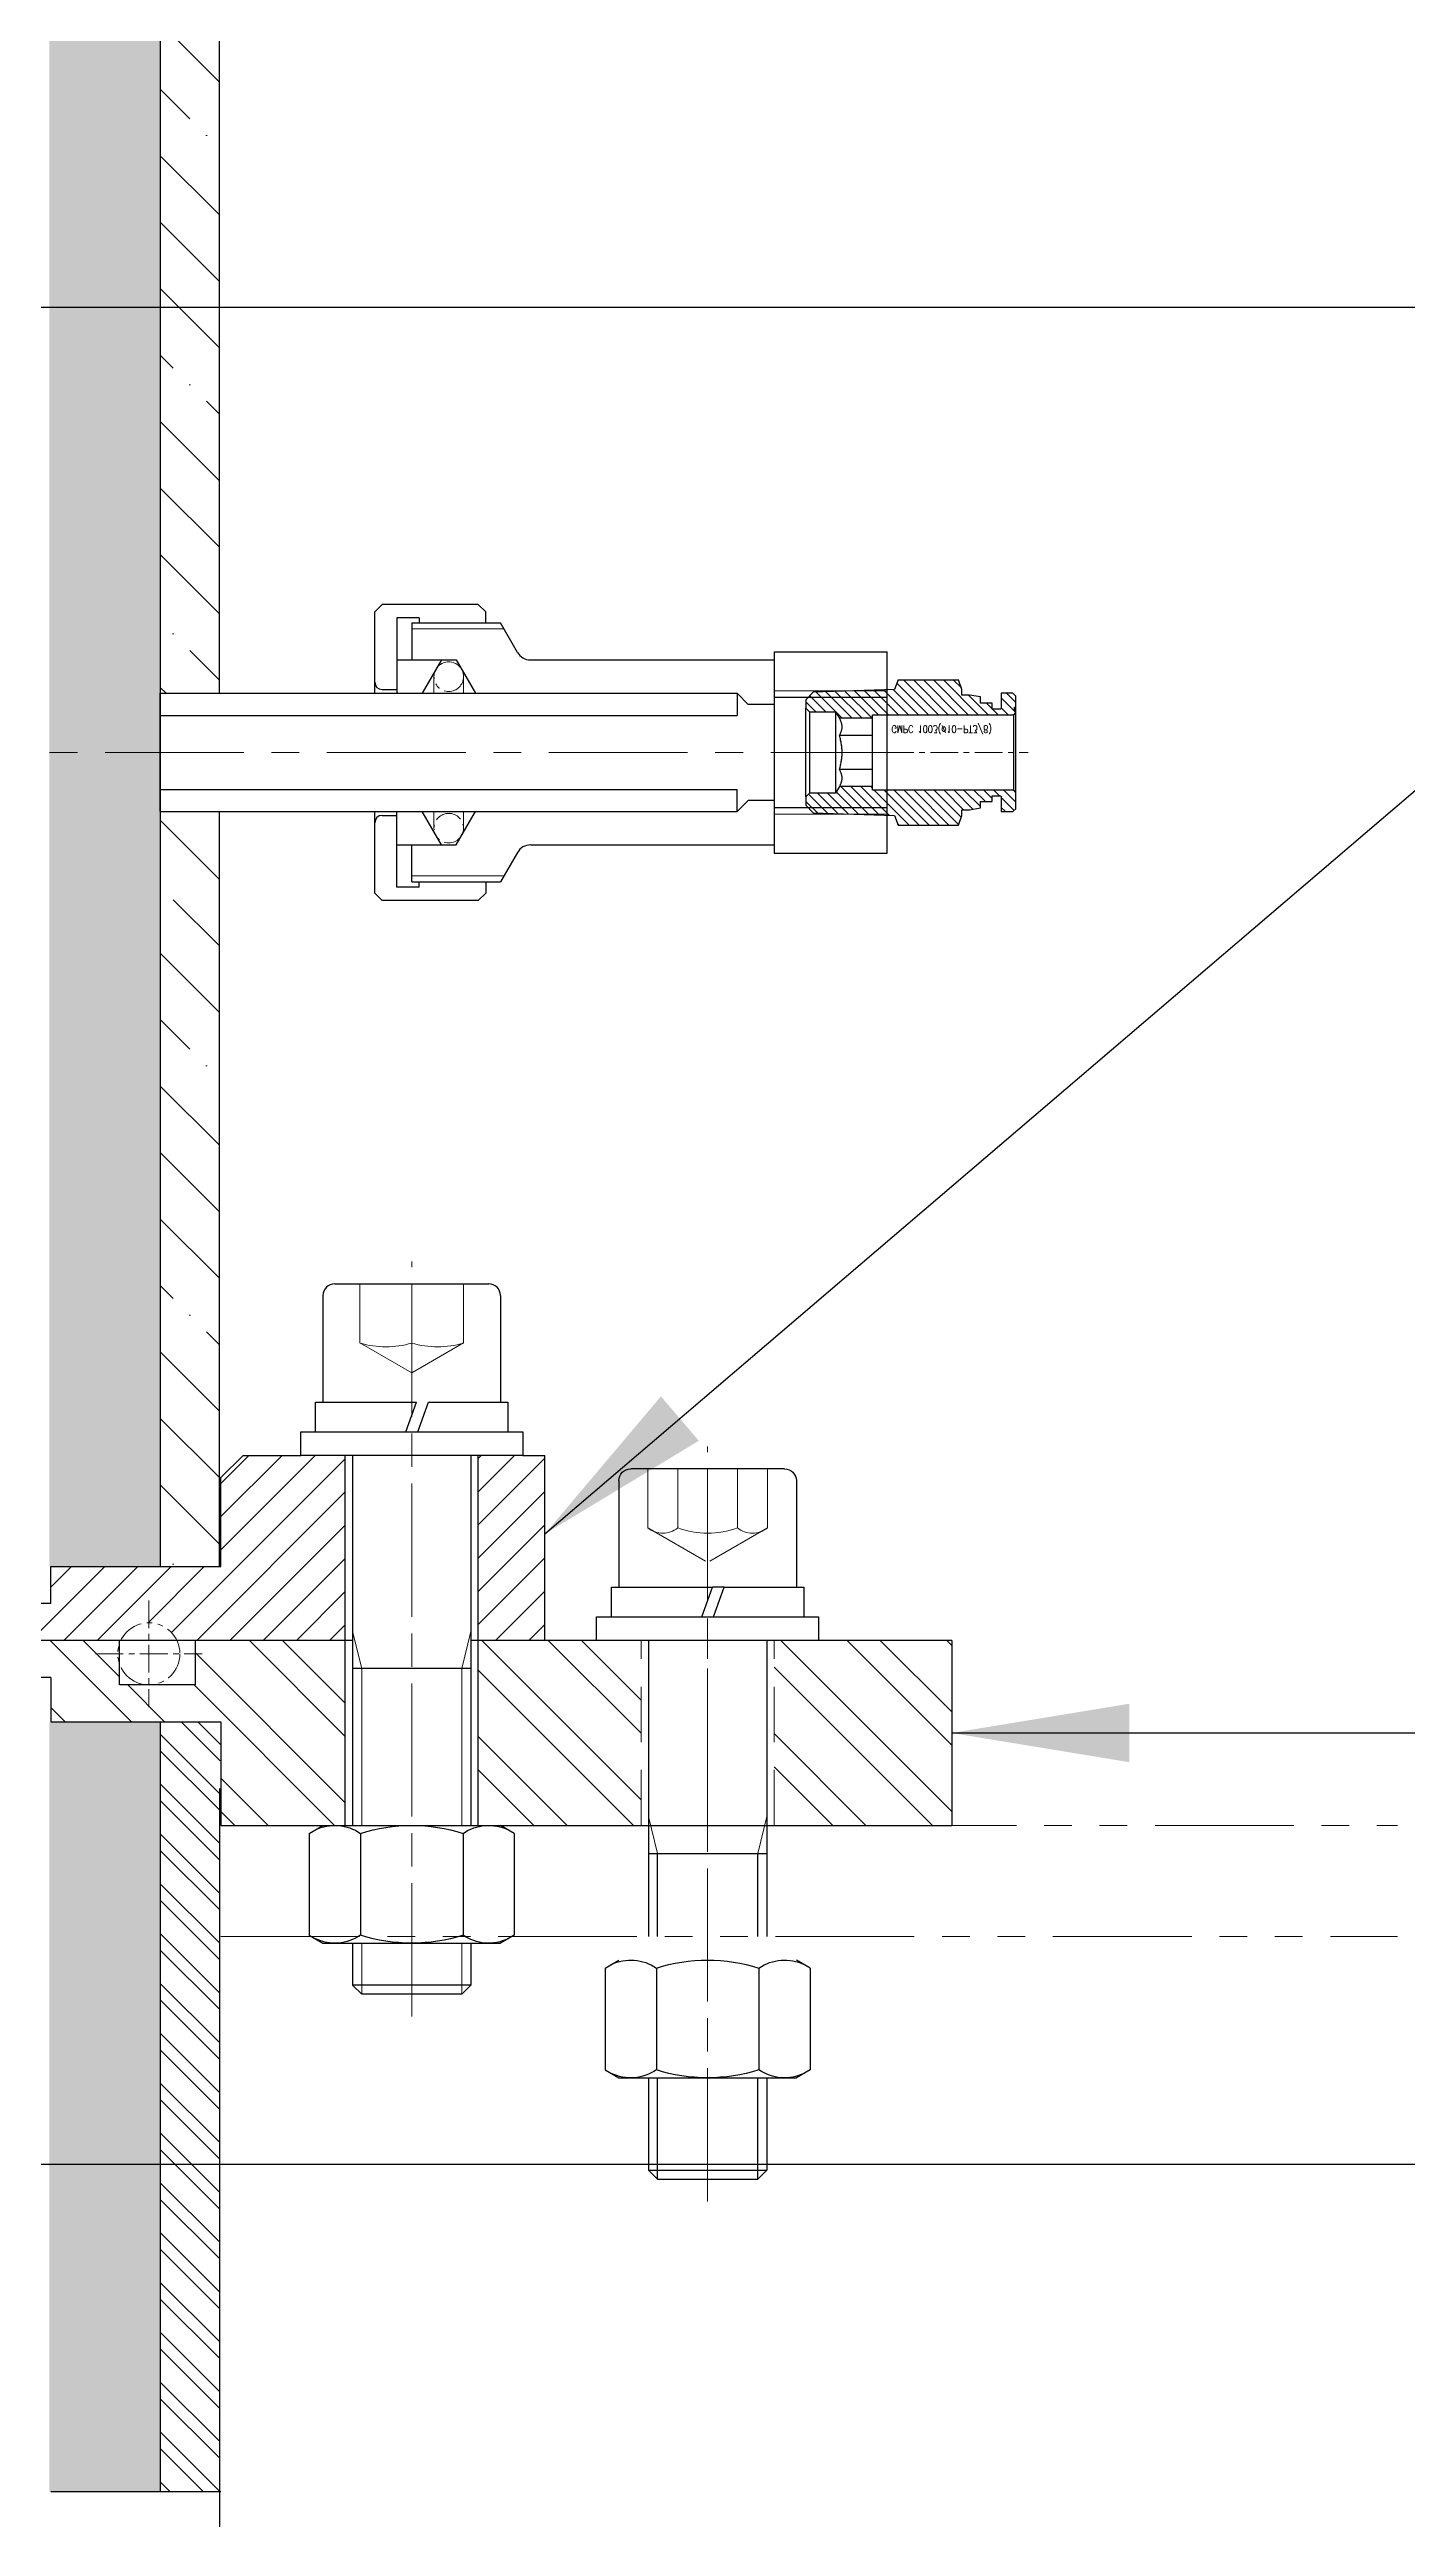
# Model space of a CAD drawing. Header units: millimetres. Extents: x 334 to 3694, y 0 to 2376.
# Drawn here: x 1459.9 to 1643.5, y 1256.3 to 1589.9 of the extents above; entities that cross this region are included whole.
import ezdxf

# ---------------------------------------------------------------- set-up
doc = ezdxf.new("R2010")
doc.units = ezdxf.units.MM
doc.header["$LTSCALE"] = 3
for name, pattern in [('AM_ISO02W050x2', [3.75, 3, -0.75]), ('AM_ISO08W050x2', [9, 6, -0.75, 1.5, -0.75]), ('CENTER', [2, 1.25, -0.25, 0.25, -0.25]), ('DASHED', [0.75, 0.5, -0.25]), ('PHANTOM', [2.5, 1.25, -0.25, 0.25, -0.25, 0.25, -0.25])]:
    doc.linetypes.add(name, pattern=pattern)
for name, color, linetype, lineweight in [('1.외형선', 7, 'Continuous', 25), ('1_외형선', 7, 'Continuous', 25), ('2_숨은선', 2, 'DASHED', 20), ('3_중심선', 1, 'CENTER', 18), ('5_파단선', 5, 'PHANTOM', 9), ('6_가는선', 3, 'Continuous', 18), ('7.가상선', 6, 'PHANTOM', 9), ('7_가상선', 6, 'PHANTOM', 9), ('AM_0N', 7, 'Continuous', 50), ('AM_4', 3, 'Continuous', 25)]:
    doc.layers.add(name, color=color, linetype=linetype, lineweight=lineweight)
doc.styles.add('축척01', font='romans.shx', dxfattribs={"width": 0.8, "height": 3, "bigfont": 'whgtxt.shx'})
doc.styles.add('축척08', font='romans.shx', dxfattribs={"width": 0.8, "height": 24, "bigfont": 'whgtxt.shx'})
doc.dimstyles.new('축척08', dxfattribs={"dimscale": 8, "dimtxt": 24, "dimasz": 3, "dimexe": 1, "dimexo": 1, "dimgap": 1, "dimtad": 3, "dimdec": 4, "dimzin": 9, "dimdsep": 46, "dimtxsty": '축척08', "dimcen": 0, "dimclrd": 3, "dimclre": 3, "dimclrt": 256, "dimadec": 4, "dimazin": 2, "dimtm": 1e-09, "dimtfac": 0.6, "dimtdec": 4, "dimtmove": 0, "dimatfit": 0, "dimfxl": 1.5, "dimtolj": 1, "dimlwd": -1, "dimlwe": -1, "dimarcsym": 0})
pattern_1 = [(135, (410.2814, 0), (-6.173926, 1.683798), [7.9375, -1.5875, 0, -1.5875])]
pattern_2 = [(315, (11.6, 2e-13), (0.67352, 0.67352), [])]

# ---------------------------------------------------------------- blocks, each defined once
blk = doc.blocks.new('*U58')
at = {"layer": '1_외형선'}
for p, q in [((1420.66, 1421.52), (1420.66, 1407.12)), ((1422.26, 1423.12), (1443.06, 1423.12)), ((1444.66, 1421.52), (1444.66, 1407.12)), ((1430.41, 1407.12), (1432.01, 1407.12)), ((1424.66, 1399.92), (1424.66, 1376.12)), ((1440.66, 1399.92), (1440.66, 1376.12)), ((1424.66, 1376.12), (1424.66, 1371.12)), ((1440.66, 1376.12), (1440.66, 1371.12)), ((1440.66, 1371.12), (1424.66, 1371.12)), ((1424.66, 1371.12), (1424.66, 1349.92)), ((1440.66, 1371.12), (1440.66, 1349.92)), ((1424.66, 1334.02), (1424.66, 1328.35)), ((1440.66, 1334.02), (1440.66, 1328.35)), ((1440.66, 1328.35), (1424.66, 1328.35)), ((1424.66, 1328.35), (1425.89, 1327.12)), ((1440.66, 1328.35), (1439.43, 1327.12)), ((1439.43, 1327.12), (1425.89, 1327.12))]:
    blk.add_line(p, q, dxfattribs=at)
for centre, start, end in [((1422.26, 1421.52), 90, 180), ((1443.06, 1421.52), 360, 90)]:
    blk.add_arc(centre, 1.6, start, end, dxfattribs=at)
at = {"layer": '2_숨은선', "linetype": 'AM_ISO02W050x2'}
for p, q in [((1425.66, 1423.12), (1425.66, 1415.12)), ((1432.66, 1423.12), (1432.66, 1415.12)), ((1439.66, 1423.12), (1439.66, 1415.12)), ((1425.66, 1415.12), (1432.66, 1411.08)), ((1439.66, 1415.12), (1432.66, 1411.08))]:
    blk.add_line(p, q, dxfattribs=at)
for centre in [(1429.16, 1426.73), (1436.16, 1426.73)]:
    blk.add_arc(centre, 12.13, 253.2258, 286.7742, dxfattribs=at)
at = {"layer": '3_중심선', "linetype": 'AM_ISO08W050x2'}
blk.add_line((1432.66, 1324.12), (1432.66, 1426.12), dxfattribs=at)
at = {"layer": '6_가는선'}
for p, q in [((1425.89, 1371.12), (1424.66, 1376.12)), ((1439.43, 1371.12), (1440.66, 1376.12)), ((1425.89, 1349.92), (1425.89, 1371.12)), ((1439.43, 1349.92), (1439.43, 1371.12)), ((1425.89, 1327.12), (1425.89, 1334.02)), ((1439.43, 1327.12), (1439.43, 1334.02))]:
    blk.add_line(p, q, dxfattribs=at)
blk = doc.blocks.new('*U82')
at = {"layer": '1_외형선'}
for p, q in [((1419.66, 1407.12), (1433.32, 1407.12)), ((1419.66, 1403.12), (1419.66, 1407.12)), ((1431.86, 1403.12), (1433.32, 1407.12)), ((1433.46, 1403.12), (1434.92, 1407.12)), ((1434.92, 1407.12), (1445.66, 1407.12)), ((1445.66, 1407.12), (1445.66, 1403.12))]:
    blk.add_line(p, q, dxfattribs=at)
blk = doc.blocks.new('*U83')
at = {"layer": '1_외형선'}
for p, q in [((1417.66, 1403.12), (1447.66, 1403.12)), ((1417.66, 1399.92), (1417.66, 1403.12)), ((1447.66, 1403.12), (1447.66, 1399.92)), ((1447.66, 1399.92), (1417.66, 1399.92))]:
    blk.add_line(p, q, dxfattribs=at)
blk = doc.blocks.new('*U84')
at = {"layer": '1_외형선'}
for p, q in [((1418.8, 1348.85), (1420.66, 1349.92)), ((1418.8, 1348.85), (1418.8, 1335.1)), ((1420.66, 1349.92), (1444.66, 1349.92)), ((1425.73, 1348.85), (1425.73, 1335.1)), ((1439.59, 1348.85), (1439.59, 1335.1)), ((1446.52, 1348.85), (1444.66, 1349.92)), ((1446.52, 1348.85), (1446.52, 1335.1)), ((1418.8, 1335.1), (1420.66, 1334.02)), ((1446.52, 1335.1), (1444.66, 1334.02)), ((1420.66, 1334.02), (1444.66, 1334.02))]:
    blk.add_line(p, q, dxfattribs=at)
at = {"layer": '1_외형선', "extrusion": (0, 0, -1)}
for centre, radius, start, end in [((-1422.27, 1343.8), 6.13, 64.4385, 124.4385), ((-1432.66, 1327.03), 22.9, 72.383, 107.617), ((-1443.06, 1343.8), 6.13, 55.5615, 115.5615), ((-1422.27, 1340.15), 6.13, 235.5615, 295.5615), ((-1432.66, 1356.92), 22.9, 252.383, 287.617), ((-1443.06, 1340.15), 6.13, 244.4385, 304.4385)]:
    blk.add_arc(centre, radius, start, end, dxfattribs=at)
blk = doc.blocks.new('*U92')
at = {"layer": '1_외형선'}
for p, q in [((1483.06, 1398.12), (1462.26, 1398.12)), ((1460.66, 1396.52), (1460.66, 1382.12)), ((1484.66, 1396.52), (1484.66, 1382.12)), ((1474.92, 1382.12), (1473.32, 1382.12)), ((1464.66, 1374.92), (1464.66, 1351.12)), ((1480.66, 1374.92), (1480.66, 1351.12)), ((1464.66, 1351.12), (1464.66, 1346.12)), ((1480.66, 1351.12), (1480.66, 1346.12)), ((1464.66, 1346.12), (1464.66, 1334.92)), ((1464.66, 1346.12), (1480.66, 1346.12)), ((1480.66, 1346.12), (1480.66, 1334.92)), ((1464.66, 1315.82), (1464.66, 1303.35)), ((1480.66, 1315.82), (1480.66, 1303.35)), ((1464.66, 1303.35), (1465.89, 1302.12)), ((1464.66, 1303.35), (1480.66, 1303.35)), ((1465.89, 1302.12), (1479.43, 1302.12)), ((1480.66, 1303.35), (1479.43, 1302.12))]:
    blk.add_line(p, q, dxfattribs=at)
at = {"layer": '1_외형선', "extrusion": (0, 0, -1)}
for centre, start, end in [((-1462.26, 1396.52), 360, 90), ((-1483.06, 1396.52), 90, 180)]:
    blk.add_arc(centre, 1.6, start, end, dxfattribs=at)
at = {"layer": '2_숨은선', "linetype": 'AM_ISO02W050x2'}
for p, q in [((1464.58, 1398.12), (1464.58, 1390.12)), ((1468.62, 1398.12), (1468.62, 1390.12)), ((1476.7, 1398.12), (1476.7, 1390.12)), ((1480.75, 1398.12), (1480.75, 1390.12)), ((1464.58, 1390.12), (1472.66, 1385.46)), ((1480.75, 1390.12), (1472.66, 1385.46))]:
    blk.add_line(p, q, dxfattribs=at)
at = {"layer": '2_숨은선', "linetype": 'AM_ISO02W050x2', "extrusion": (0, 0, -1)}
for centre, radius, start, end in [((-1466.6, 1392.72), 3.29, 232.1211, 307.8789), ((-1472.66, 1401.56), 12.13, 250.5288, 289.4712), ((-1478.72, 1392.72), 3.29, 232.1211, 307.8789)]:
    blk.add_arc(centre, radius, start, end, dxfattribs=at)
at = {"layer": '3_중심선', "linetype": 'AM_ISO08W050x2'}
blk.add_line((1472.66, 1299.12), (1472.66, 1401.12), dxfattribs=at)
at = {"layer": '6_가는선'}
for p, q in [((1465.89, 1346.12), (1464.66, 1351.12)), ((1479.43, 1346.12), (1480.66, 1351.12))]:
    blk.add_line(p, q, dxfattribs=at)
at = {"layer": 'AM_4'}
for p, q in [((1465.89, 1334.92), (1465.89, 1346.12)), ((1479.43, 1334.92), (1479.43, 1346.12)), ((1465.89, 1302.12), (1465.89, 1315.82)), ((1479.43, 1302.12), (1479.43, 1315.82))]:
    blk.add_line(p, q, dxfattribs=at)
blk = doc.blocks.new('*U93')
at = {"layer": '1_외형선'}
for p, q in [((1458.8, 1330.65), (1460.66, 1331.72)), ((1486.52, 1330.65), (1484.66, 1331.72)), ((1458.8, 1330.65), (1458.8, 1316.9)), ((1465.73, 1330.65), (1465.73, 1316.9)), ((1479.59, 1330.65), (1479.59, 1316.9)), ((1486.52, 1330.65), (1486.52, 1316.9)), ((1458.8, 1316.9), (1460.66, 1315.82)), ((1460.66, 1315.82), (1484.66, 1315.82)), ((1486.52, 1316.9), (1484.66, 1315.82))]:
    blk.add_line(p, q, dxfattribs=at)
at = {"layer": '1_외형선', "extrusion": (0, 0, -1)}
for centre, radius, start, end in [((-1462.27, 1325.6), 6.13, 64.4385, 124.4385), ((-1472.66, 1308.83), 22.9, 72.383, 107.617), ((-1483.06, 1325.6), 6.13, 55.5615, 115.5615), ((-1462.27, 1321.95), 6.13, 235.5615, 295.5615), ((-1472.66, 1338.72), 22.9, 252.383, 287.617), ((-1483.06, 1321.95), 6.13, 244.4385, 304.4385)]:
    blk.add_arc(centre, radius, start, end, dxfattribs=at)
blk = doc.blocks.new('*U94')
at = {"layer": '1_외형선'}
for p, q in [((1459.66, 1382.12), (1473.32, 1382.12)), ((1459.66, 1378.12), (1459.66, 1382.12)), ((1471.86, 1378.12), (1473.32, 1382.12)), ((1473.46, 1378.12), (1474.92, 1382.12)), ((1474.92, 1382.12), (1485.66, 1382.12)), ((1485.66, 1382.12), (1485.66, 1378.12))]:
    blk.add_line(p, q, dxfattribs=at)
blk = doc.blocks.new('*U95')
at = {"layer": '1_외형선'}
for p, q in [((1457.66, 1378.12), (1487.66, 1378.12)), ((1457.66, 1374.92), (1457.66, 1378.12)), ((1487.66, 1378.12), (1487.66, 1374.92)), ((1487.66, 1374.92), (1457.66, 1374.92))]:
    blk.add_line(p, q, dxfattribs=at)
blk = doc.blocks.new('A$C53963148')
at = {"layer": '6_가는선', "extrusion": (0, 0, -1)}
h = blk.add_hatch(dxfattribs=at)
h.set_pattern_fill('ANSI31', color=256, scale=0.3, angle=-90, style=0)
h.set_pattern_definition(pattern_2)
h.paths.add_polyline_path([(20.62, 9.81), (21.1, 8.5), (21.1, 7.75), (22.1, 7.75), (23.6, 7.5), (23.6, 6.65), (25.2, 6.65), (25.2, 5.85), (26.3, 5.85), (26.4, 5.95), (26.4, 8), (28, 8), (28.4, 7.6), (28.4, 6.1), (28.2, 6.1), (28.2, 5.73), (28.4, 5.73), (28.4, 5.4), (28.1, 5.1), (9, 5.1), (9, 4.62), (4.53, 4.62), (4, 5.5), (0.5, 5.5), (0, 6), (0, 7.13), (1, 8.16), (12, 8.5), (12.48, 9.81)], flags=0)
h = blk.add_hatch(dxfattribs=at)
h.set_pattern_fill('ANSI31', color=256, scale=0.3, angle=-90, style=0)
h.set_pattern_definition(pattern_2)
h.paths.add_polyline_path([(12.48, -9.81), (12, -8.5), (1, -8.16), (0, -7.13), (0, -6), (0.5, -5.5), (4, -5.5), (4.53, -4.62), (9, -4.62), (9, -5.1), (28.1, -5.1), (28.4, -5.4), (28.4, -7.6), (28, -8), (26.4, -8), (26.4, -5.95), (26.3, -5.85), (25.2, -5.85), (25.2, -6.65), (23.6, -6.65), (23.6, -7.5), (22.1, -7.75), (21.1, -7.75), (21.1, -8.5), (20.62, -9.81)], flags=0)
at = {"layer": '1_외형선'}
for p, q in [((-28.4, 7.6), (-28, 8)), ((-28.4, 6.1), (-28.4, 7.6)), ((-28, 8), (-26.4, 8)), ((-26.4, 8), (-26.4, 5.95)), ((-23.6, 7.5), (-22.1, 7.75)), ((-23.6, 6.65), (-23.6, 7.5)), ((-22.1, 7.75), (-21.1, 7.75)), ((-21.1, 8.5), (-20.62, 9.81)), ((-21.1, 7.75), (-21.1, 8.5)), ((-12.48, 9.81), (-20.62, 9.81)), ((-12.48, 9.81), (-12, 8.5)), ((-12, 8.5), (-1, 8.16)), ((-1, 8.16), (0, 7.13)), ((0, 7.13), (0, 6)), ((-28.4, 5.73), (-28.4, 6.1)), ((-28.2, 6.1), (-28.4, 6.1)), ((-28.4, 5.4), (-28.4, 5.73)), ((-28.4, 5.73), (-28.2, 5.73)), ((-28.1, 5.1), (-28.4, 5.4)), ((-28.4, -5.4), (-28.4, 5.4)), ((-28.2, 5.73), (-28.2, 6.1)), ((-9, 5.1), (-28.1, 5.1)), ((-28.1, -5.1), (-28.1, 5.1)), ((-26.4, 5.95), (-26.3, 5.85)), ((-26.3, 5.85), (-25.2, 5.85)), ((-25.2, 5.85), (-25.2, 6.65)), ((-25.2, 6.65), (-23.6, 6.65)), ((-9, 4.62), (-9, 5.1)), ((-9, 2.31), (-9, 4.62)), ((-9, 4.62), (-4.53, 4.62)), ((-4, 5.5), (-4.53, 4.62)), ((-0.5, 5.5), (-4, 5.5)), ((-4, 5.5), (-4, -5.5)), ((0, 6), (-0.5, 5.5)), ((-0.5, 5.5), (-0.5, -5.5)), ((0, -6), (0, 6)), ((-9, -2.31), (-9, 2.31)), ((-9, 2.31), (-4.53, 2.31)), ((-9, -4.62), (-9, -2.31)), ((-9, -2.31), (-4.53, -2.31)), ((-28.4, -5.4), (-28.1, -5.1)), ((-28.4, -7.6), (-28.4, -5.4)), ((-28.1, -5.1), (-9, -5.1)), ((-26.3, -5.85), (-26.4, -5.95)), ((-26.4, -5.95), (-26.4, -8)), ((-25.2, -5.85), (-26.3, -5.85)), ((-25.2, -6.65), (-25.2, -5.85)), ((-23.6, -6.65), (-25.2, -6.65)), ((-23.6, -7.5), (-23.6, -6.65)), ((-9, -5.1), (-9, -4.62)), ((-9, -4.62), (-4.53, -4.62)), ((-4.53, -4.62), (-4, -5.5)), ((-4, -5.5), (-0.5, -5.5)), ((-0.5, -5.5), (0, -6)), ((0, -6), (0, -7.13)), ((-28, -8), (-28.4, -7.6)), ((-26.4, -8), (-28, -8)), ((-22.1, -7.75), (-23.6, -7.5)), ((-21.1, -7.75), (-22.1, -7.75)), ((-21.1, -8.5), (-21.1, -7.75)), ((-20.62, -9.81), (-21.1, -8.5)), ((-12.48, -9.81), (-20.62, -9.81)), ((-12, -8.5), (-12.48, -9.81)), ((-1, -8.16), (-12, -8.5)), ((0, -7.13), (-1, -8.16))]:
    blk.add_line(p, q, dxfattribs=at)
for points in [[(-4.53, 2.31), (-5.22, 3.46), (-4.53, 4.62)], [(-4.53, -2.31), (-5.22, 0), (-4.53, 2.31)], [(-4.53, -4.62), (-5.22, -3.46), (-4.53, -2.31)]]:
    blk.add_rational_spline(points, [1.10224133595, 1.27275866405, 1.10224133595], degree=2, dxfattribs=at)
at = {"layer": '3_중심선'}
blk.add_line((1.17, 0), (-30.07, 0), dxfattribs=at)
at = {"layer": '2_숨은선', "insert": (-11.57, 2.64), "char_height": 1, "width": 15.64, "attachment_point": 1, "rotation": 180, "style": '축척01'}
blk.add_mtext('GMPC 1003(%%C10-PT3/8)', dxfattribs=at)

msp = doc.modelspace()

# ---------------------------------------------------------------- hatches: boundary and pattern name
at = {"layer": '5_파단선'}
h = msp.add_hatch(dxfattribs=at)
h.set_pattern_fill('ANSI36', color=256, angle=90)
h.set_pattern_definition(pattern_1)
h.paths.add_polyline_path([(1063.94, 2004.92), (1048.94, 2004.92), (1048.94, 1979.92), (1063.94, 1979.92)])
h.paths.add_polyline_path([(1063.94, 2044.92), (1048.94, 2044.92), (1048.94, 2004.92), (1063.94, 2004.92)])
h.paths.add_polyline_path([(1063.94, 1974.92), (1048.94, 1974.92), (1048.94, 1502.92), (1048.94, 1494.92), (1063.94, 1494.92)])
h.paths.add_polyline_path([(1063.94, 1494.92), (1048.94, 1494.92), (1048.94, 1486.92), (1048.94, 1384.92), (1063.94, 1384.92)])
h.paths.add_polyline_path([(1474.94, 2054.92), (1459.94, 2054.92), (1459.94, 1979.92), (1474.94, 1979.92)])
h.paths.add_polyline_path([(1474.94, 1974.92), (1459.94, 1974.92), (1459.94, 1384.92), (1474.94, 1384.92)])
h = msp.add_hatch(dxfattribs=at)
h.set_pattern_fill('ANSI36', color=256, angle=90)
h.set_pattern_definition(pattern_1)
h.paths.add_polyline_path([(1048.94, 1259.92), (1063.94, 1259.92), (1063.94, 1363.92), (1048.94, 1363.92)])
h.paths.add_polyline_path([(1048.94, 1235.72), (1063.94, 1235.72), (1063.94, 1251.92), (1048.94, 1251.92)])
h.paths.add_polyline_path([(1048.94, 1089.92), (1063.94, 1089.92), (1063.94, 1134.12), (1048.94, 1134.12)])
h.paths.add_polyline_path([(1474.94, 1251.92), (1459.94, 1251.92), (1459.94, 1089.92), (1474.94, 1089.92)])
h.paths.add_polyline_path([(1474.94, 1363.92), (1459.94, 1363.92), (1459.94, 1259.92), (1474.94, 1259.92)])
at = {"layer": '6_가는선'}
h = msp.add_hatch(dxfattribs=at)
h.set_pattern_fill('ANSI35', color=256, scale=2, angle=90)
h.set_pattern_definition([(135, (410.281, 0), (-8.980256, -8.980256), []), (135, (410.281, 8.98), (-8.980256, -8.980256), [15.875, -3.175, 0, -3.175])])
h.paths.add_polyline_path([(1048.94, 1996.92), (1040.94, 1996.92), (1040.94, 1486.92), (1048.94, 1486.92)])
h.paths.add_polyline_path([(1048.94, 1486.92), (1040.94, 1486.92), (1040.94, 1384.93), (1048.94, 1384.93)])
h.paths.add_polyline_path([(1482.94, 1486.92), (1474.94, 1486.92), (1474.94, 1384.92), (1482.94, 1384.92)])
h.paths.add_polyline_path([(1474.94, 1502.92), (1482.94, 1502.92), (1482.94, 2054.92), (1474.94, 2054.92)])
h = msp.add_hatch(dxfattribs=at)
h.set_pattern_fill('ANSI31', color=256)
h.set_pattern_definition([(45, (410.2814, 0), (-2.245064, 2.245064), [])])
h.paths.add_polyline_path([(1023.94, 1374.92), (1046.7, 1374.92, -0.632456), (1054.29, 1374.92), (1071.94, 1374.92), (1071.94, 1376.92), (1068.94, 1379.92), (1063.74, 1379.92), (1063.74, 1384.92), (1040.74, 1384.92), (1040.74, 1396.92), (1037.74, 1399.92), (1029.94, 1399.92), (1023.94, 1399.92)])
h.paths.add_polyline_path([(1005.94, 1399.92), (999.94, 1399.92), (996.94, 1399.92), (996.94, 1374.92), (1005.94, 1374.92)])
h.paths.add_polyline_path([(1483.14, 1384.92), (1460.14, 1384.92), (1460.14, 1379.92), (1459.94, 1379.92), (1454.94, 1379.92), (1451.94, 1376.92), (1451.94, 1374.92), (1469.6, 1374.92, -0.632456), (1477.19, 1374.92), (1499.94, 1374.92), (1499.94, 1399.92), (1493.94, 1399.92), (1486.14, 1399.92), (1483.14, 1396.92)])
h.paths.add_polyline_path([(1517.94, 1374.92), (1526.94, 1374.92), (1526.94, 1399.92), (1523.94, 1399.92), (1517.94, 1399.92)])
h = msp.add_hatch(dxfattribs=at)
h.set_pattern_fill('ANSI32', color=256, angle=90)
h.set_pattern_definition([(135, (410.281, 0), (-6.73519, -6.73519), []), (135, (410.281, 4.49), (-6.73519, -6.73519), [])])
h.paths.add_polyline_path([(1037.74, 1349.92), (1040.74, 1352.92), (1040.74, 1363.92), (1040.94, 1363.92), (1063.74, 1363.92), (1063.74, 1369.92), (1063.94, 1369.92), (1068.94, 1369.92), (1071.94, 1372.92), (1071.94, 1374.92), (1054.54, 1374.92, 1.243738), (1054.36, 1374.75, -0.099683), (1054.69, 1373.12, -0.08691), (1054.44, 1371.7), (1054.44, 1368.92), (1044.24, 1368.92), (1044.24, 1374.82, 0.414214), (1044.14, 1374.92), (1023.94, 1374.92), (1023.94, 1349.92), (1026.94, 1349.92)])
h.paths.add_polyline_path([(983.94, 1349.92), (1002.94, 1349.92), (1005.94, 1349.92), (1005.94, 1374.92), (989.94, 1374.92), (983.94, 1374.92)])
h.paths.add_polyline_path([(941.94, 1349.92), (965.94, 1349.92), (965.94, 1374.92), (959.94, 1374.92), (941.94, 1374.92)])
h.paths.add_polyline_path([(1499.94, 1374.92), (1479.74, 1374.92, 0.414214), (1479.64, 1374.82), (1479.64, 1368.92), (1469.44, 1368.92), (1469.44, 1371.7, -0.08691), (1469.19, 1373.12, -0.08691), (1469.44, 1374.55), (1469.44, 1374.82, 0.414214), (1469.34, 1374.92), (1451.94, 1374.92), (1451.94, 1372.92), (1454.94, 1369.92), (1460.14, 1369.92), (1460.14, 1363.92), (1483.14, 1363.92), (1483.14, 1349.92), (1496.94, 1349.92), (1499.94, 1349.92)])
h.paths.add_polyline_path([(1517.94, 1349.92), (1520.94, 1349.92), (1539.94, 1349.92), (1539.94, 1374.92), (1533.94, 1374.92), (1517.94, 1374.92)])
h.paths.add_polyline_path([(1557.94, 1349.92), (1581.94, 1349.92), (1581.94, 1374.92), (1557.94, 1374.92)])
h = msp.add_hatch(dxfattribs=at)
h.set_pattern_fill('ANSI32', color=256, scale=0.5, angle=90)
h.set_pattern_definition([(135, (410.2814, 0), (-3.367596, -3.367596), []), (135, (410.2814, 2.245), (-3.367596, -3.367596), [])])
h.paths.add_polyline_path([(1482.94, 1354.92), (1483.14, 1363.92), (1474.94, 1363.92), (1474.94, 1259.92), (1482.94, 1259.92)])
h.paths.add_polyline_path([(1482.94, 1251.92), (1474.94, 1251.92), (1474.94, 1143.32), (1482.94, 1143.32)])
h.paths.add_polyline_path([(1482.94, 1122.32), (1474.94, 1122.32), (1474.94, 1089.92), (1482.94, 1089.92)])
h.paths.add_polyline_path([(1048.94, 1134.12), (1040.94, 1134.12), (1040.94, 1089.92), (1048.94, 1089.92)])
h.paths.add_polyline_path([(1048.94, 1251.92), (1040.94, 1251.92), (1040.94, 1235.72), (1048.94, 1235.72)])
h.paths.add_polyline_path([(1048.94, 1272.32), (1040.94, 1272.32), (1040.94, 1259.92), (1048.94, 1259.92)])
h.paths.add_polyline_path([(1048.94, 1363.92), (1040.94, 1363.92), (1040.94, 1293.32), (1048.94, 1293.32)])

# ---------------------------------------------------------------- linework, layer by layer
at = {"layer": '1.외형선'}
msp.add_lwpolyline([(1479.74, 1374.92, 0.414214), (1479.64, 1374.82), (1479.64, 1368.92), (1469.44, 1368.92), (1469.44, 1374.82, 0.414214), (1469.34, 1374.92)], format="xyb", dxfattribs=at)
at = {"layer": '1_외형선'}
for p, q in [((1504.94, 1514.92), (1503.94, 1513.92)), ((1517.94, 1514.92), (1504.94, 1514.92)), ((1518.94, 1513.92), (1517.94, 1514.92)), ((1503.94, 1502.92), (1503.94, 1513.92)), ((1506.94, 1513.12), (1506.94, 1502.92)), ((1509.94, 1513.12), (1506.94, 1513.12)), ((1508.94, 1512.42), (1520.94, 1512.42)), ((1508.94, 1512.42), (1508.94, 1507.42)), ((1509.94, 1513.12), (1509.94, 1512.42)), ((1518.94, 1512.42), (1518.94, 1513.92)), ((1523.25, 1508.42), (1520.94, 1512.42)), ((1523.25, 1508.42), (1520.94, 1512.42)), ((1557.94, 1508.52), (1557.94, 1481.32)), ((1557.94, 1508.52), (1573.23, 1508.52)), ((1573.23, 1481.32), (1573.23, 1508.52)), ((1506.94, 1507.42), (1514.94, 1507.42)), ((1512.94, 1507.42), (1510.34, 1502.92)), ((1514.94, 1507.42), (1517.54, 1502.92)), ((1524.98, 1507.42), (1557.94, 1507.42)), ((1474.94, 1486.92), (1474.94, 1502.92)), ((1504.94, 1503.42), (1506.94, 1503.42)), ((1552.94, 1502.92), (1552.94, 1499.92)), ((1552.94, 1502.92), (1554.44, 1501.42)), ((1557.94, 1501.42), (1554.44, 1501.42)), ((1552.94, 1486.92), (1554.44, 1488.42)), ((1557.94, 1488.42), (1554.44, 1488.42)), ((1503.94, 1475.92), (1503.94, 1486.92)), ((1504.94, 1486.42), (1506.94, 1486.42)), ((1506.94, 1476.72), (1506.94, 1486.92)), ((1512.94, 1482.42), (1510.34, 1486.92)), ((1514.94, 1482.42), (1517.54, 1486.92)), ((1506.94, 1482.42), (1514.94, 1482.42)), ((1508.94, 1477.42), (1508.94, 1482.42)), ((1524.98, 1482.42), (1557.94, 1482.42)), ((1523.25, 1481.42), (1520.94, 1477.42)), ((1523.25, 1481.42), (1520.94, 1477.42)), ((1557.94, 1481.32), (1573.23, 1481.32)), ((1504.94, 1474.92), (1503.94, 1475.92)), ((1517.94, 1474.92), (1504.94, 1474.92)), ((1509.94, 1476.72), (1506.94, 1476.72)), ((1508.94, 1477.42), (1520.94, 1477.42)), ((1509.94, 1476.72), (1509.94, 1477.42)), ((1518.94, 1475.92), (1517.94, 1474.92)), ((1518.94, 1477.42), (1518.94, 1475.92))]:
    msp.add_line(p, q, dxfattribs=at)
at = {"layer": '1_외형선', "ltscale": 5}
for p, q in [((1474.94, 1502.92), (1552.94, 1502.92)), ((1557.94, 1502.37), (1573.23, 1502.37)), ((1474.94, 1499.92), (1552.94, 1499.92)), ((1474.94, 1489.92), (1552.94, 1489.92)), ((1552.94, 1486.92), (1552.94, 1489.92)), ((1474.94, 1486.92), (1552.94, 1486.92)), ((1557.94, 1487.47), (1573.23, 1487.47)), ((1486.14, 1399.92), (1483.14, 1396.92)), ((1486.14, 1399.92), (1493.94, 1399.92)), ((1499.94, 1349.92), (1499.94, 1399.92)), ((1517.94, 1349.92), (1517.94, 1399.92)), ((1523.94, 1399.92), (1526.94, 1399.92)), ((1526.94, 1374.92), (1526.94, 1399.92)), ((1483.14, 1384.92), (1483.14, 1396.92)), ((1460.14, 1384.92), (1483.14, 1384.92)), ((1460.14, 1379.92), (1460.14, 1384.92)), ((1460.14, 1379.92), (1454.94, 1379.92)), ((1581.94, 1374.92), (1581.94, 1349.92)), ((1460.14, 1369.92), (1454.94, 1369.92)), ((1460.14, 1369.92), (1460.14, 1363.92)), ((1460.14, 1363.92), (1483.14, 1363.92)), ((1474.94, 1363.92), (1474.94, 1259.92)), ((1483.14, 1363.92), (1483.14, 1349.92)), ((1482.94, 1354.92), (1482.94, 1143.32)), ((1483.14, 1349.92), (1496.94, 1349.92)), ((1520.94, 1349.92), (1581.94, 1349.92)), ((1460.14, 1259.92), (1483.14, 1259.92))]:
    msp.add_line(p, q, dxfattribs=at)
at = {"layer": '1_외형선', "ltscale": 2}
for p, q in [((1500.94, 1374.92), (1451.94, 1374.92)), ((1581.94, 1374.92), (1516.94, 1374.92))]:
    msp.add_line(p, q, dxfattribs=at)
at = {"layer": '1_외형선'}
msp.add_lwpolyline([(1482.94, 1502.92), (1482.94, 2054.92), (1474.94, 2054.92), (1474.94, 1384.92), (1482.94, 1384.92), (1482.94, 1486.92)], dxfattribs=at)
for centre, radius, start, end in [((1524.98, 1509.42), 2, 210, 270), ((1504.94, 1504.42), 1, 180, 270), ((1504.94, 1485.42), 1, 90, 180), ((1524.98, 1480.42), 2, 90, 150)]:
    msp.add_arc(centre, radius, start, end, dxfattribs=at)
at = {"layer": '2_숨은선', "ltscale": 5}
for p, q in [((1539.94, 1349.92), (1539.94, 1374.92)), ((1557.94, 1349.92), (1557.94, 1374.92))]:
    msp.add_line(p, q, dxfattribs=at)
at = {"layer": '3_중심선', "ltscale": 5}
for p, q in [((1576.23, 1494.92), (1459.94, 1494.92)), ((1548.94, 1349.92), (1548.94, 1374.92))]:
    msp.add_line(p, q, dxfattribs=at)
at = {"layer": '3_중심선'}
for p, q in [((1473.39, 1380.32), (1473.39, 1365.92)), ((1466.19, 1373.12), (1480.59, 1373.12))]:
    msp.add_line(p, q, dxfattribs=at)
at = {"layer": '6_가는선'}
for p, q in [((1521.41, 1511.61), (1508.94, 1511.61)), ((1521.41, 1478.24), (1508.94, 1478.24))]:
    msp.add_line(p, q, dxfattribs=at)
at = {"layer": '6_가는선', "ltscale": 5}
for p, q in [((1557.94, 1503.25), (1573.23, 1503.25)), ((1557.94, 1486.59), (1573.23, 1486.59))]:
    msp.add_line(p, q, dxfattribs=at)
at = {"layer": '7.가상선'}
msp.add_circle((1473.39, 1373.12), 4.2, dxfattribs=at)
at = {"layer": '7_가상선'}
for p, q in [((1511.94, 1505.16), (1511.94, 1502.92)), ((1515.94, 1505.16), (1515.94, 1502.92)), ((1511.94, 1484.69), (1511.94, 1486.92)), ((1515.94, 1484.69), (1515.94, 1486.92))]:
    msp.add_line(p, q, dxfattribs=at)
at = {"layer": '7_가상선', "ltscale": 5}
for p, q in [((1571.94, 1349.92), (1642.24, 1349.92)), ((1483.14, 1334.92), (1642.24, 1334.92)), ((1483.14, 1334.92), (1495.38, 1334.92))]:
    msp.add_line(p, q, dxfattribs=at)
at = {"layer": '7_가상선'}
for centre in [(1513.94, 1505.16), (1513.94, 1484.69)]:
    msp.add_circle(centre, 2, dxfattribs=at)

# ---------------------------------------------------------------- block references
at = {"layer": '1_외형선', "ltscale": 5, "xscale": -1}
msp.add_blockref('A$C53963148', (1562.23, 1494.92), dxfattribs=at)
at = {"layer": '1_외형선'}
for name in ['*U92', '*U94', '*U95', '*U93']:
    msp.add_blockref(name, (76.28, 0), dxfattribs=at)
at = {"layer": 'AM_0N'}
for name in ['*U58', '*U82', '*U83', '*U84']:
    msp.add_blockref(name, (76.28, 0), dxfattribs=at)

# ---------------------------------------------------------------- leaders
at = {"layer": '1_외형선', "annotation_type": 0, "has_hookline": 1, "hookline_direction": 0}
for points, text_width in [([(1286.94, 1555.07), (1678.25, 1555.07)], 375.89), ([(1526.94, 1389.32), (1654.25, 1498.02), (1678.25, 1498.02)], 372.23), ([(1581.94, 1362.42), (1678.25, 1362.42)], 169.66), ([(1376.94, 1304.16), (1678.25, 1304.16)], 368.57)]:
    msp.add_leader(points, dimstyle='축척08', override={"dimgap": 1, "dimtad": 1}, dxfattribs=dict(at, text_width=text_width))

doc.saveas('drawing.dxf')
